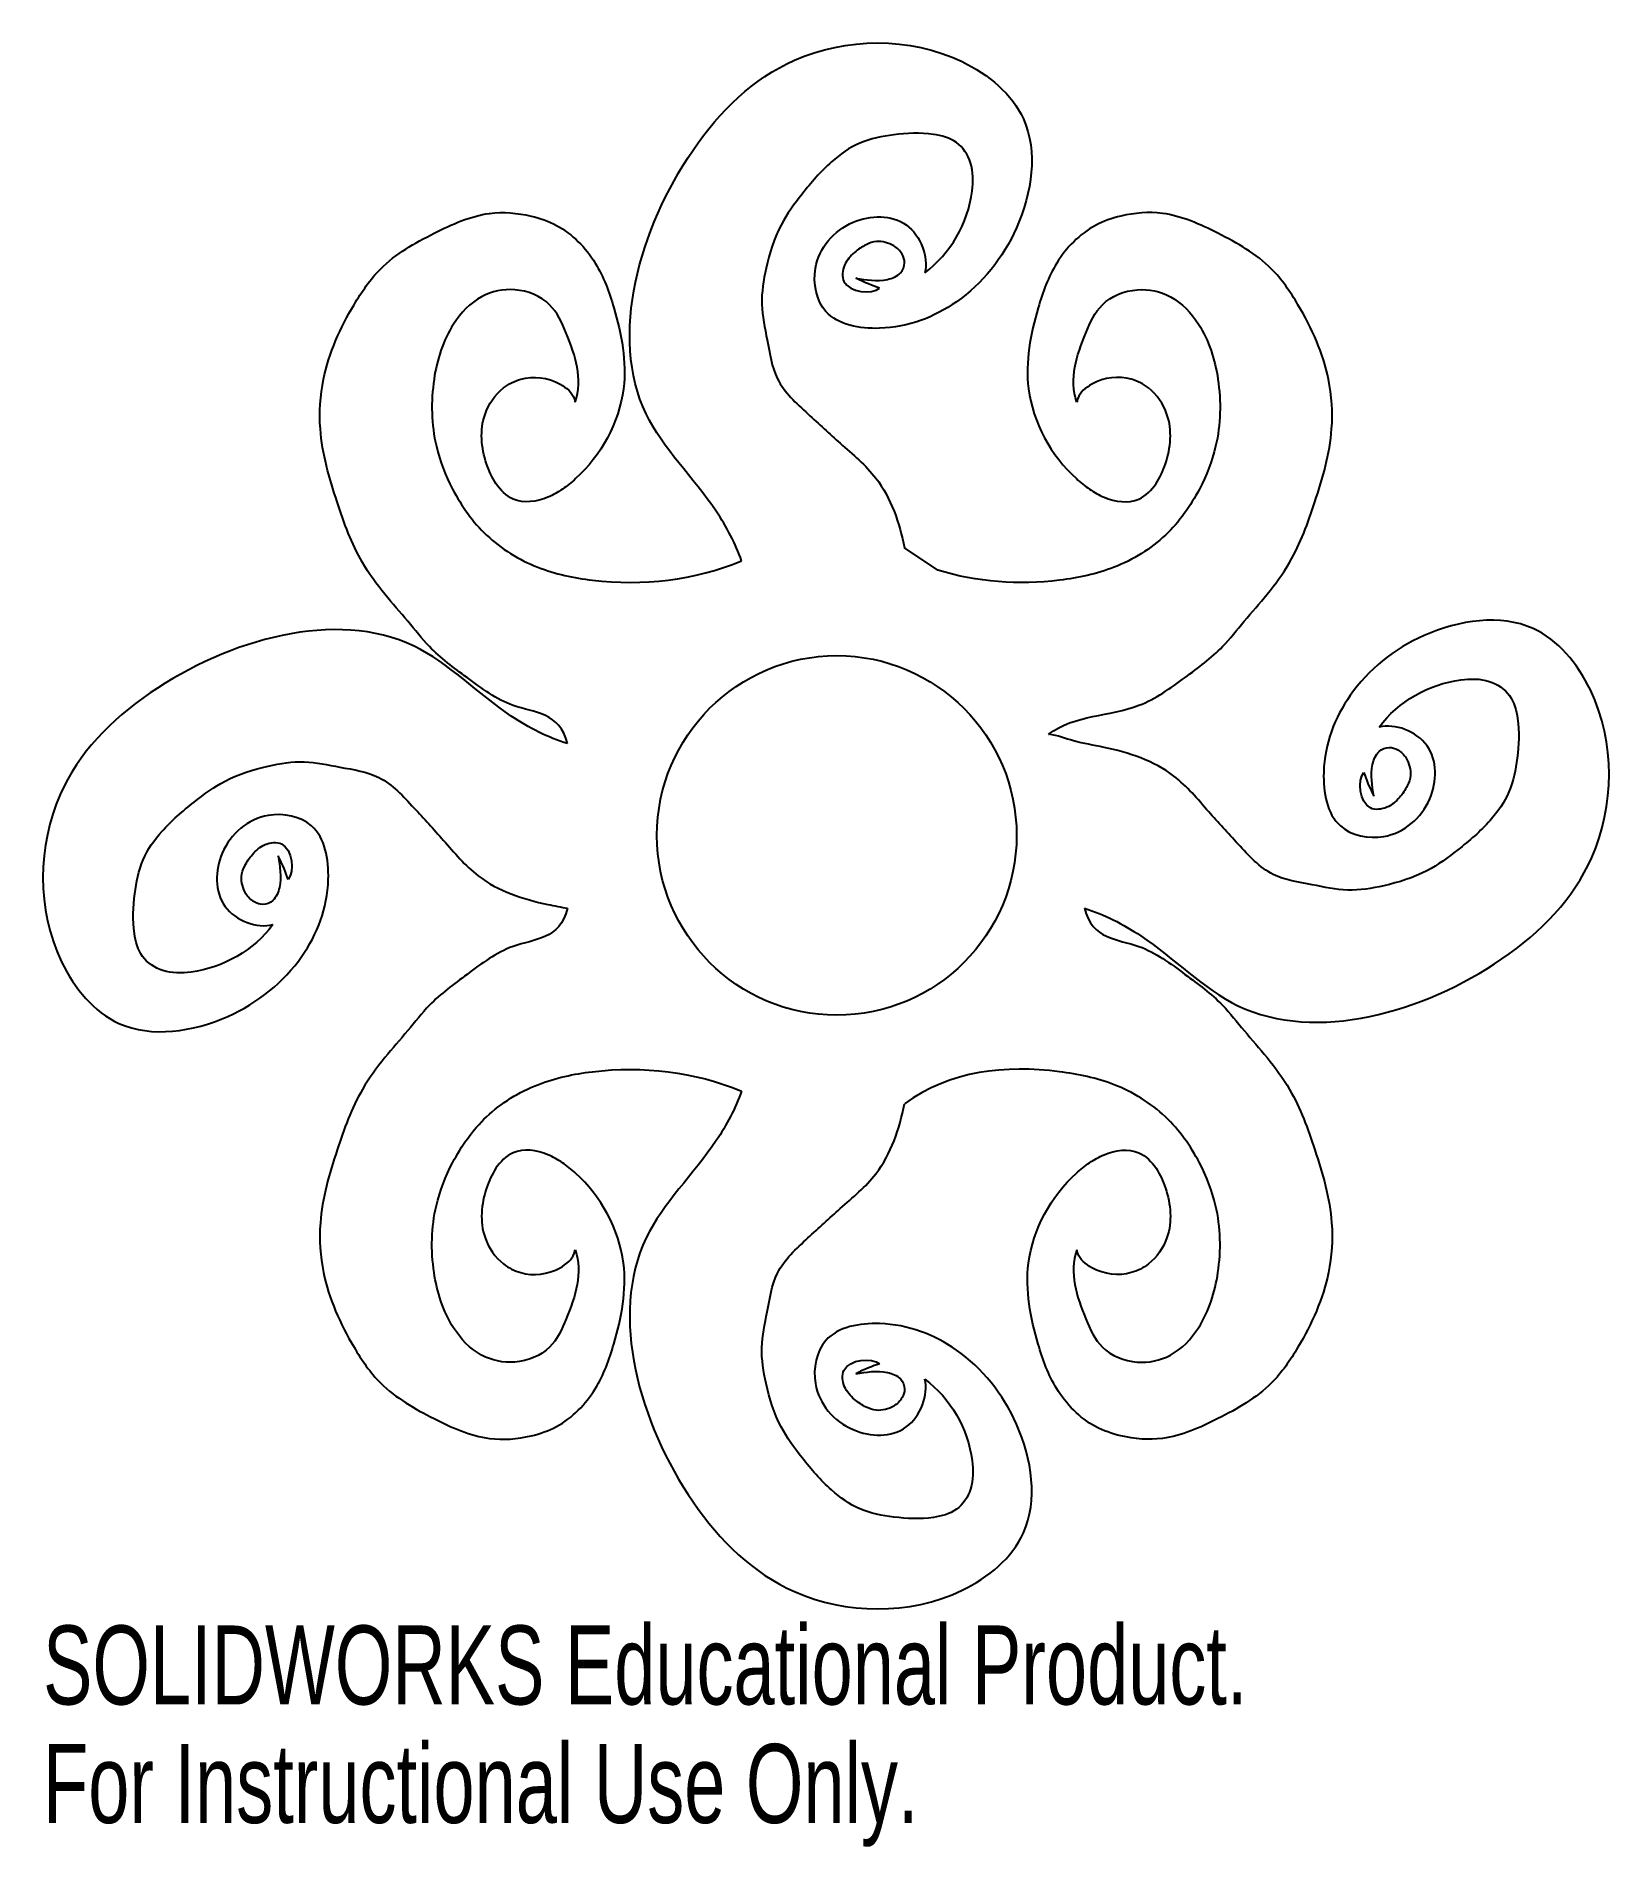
# Model space of a CAD drawing. Header units: millimetres. Extents: x 2 to 98, y -12 to 98.
import ezdxf

# ---------------------------------------------------------------- set-up
doc = ezdxf.new("R2010")
doc.units = ezdxf.units.MM
doc.styles.add('SLDTEXTSTYLE0', font='TXT', dxfattribs={"width": 0.7})

msp = doc.modelspace()

# ---------------------------------------------------------------- linework, layer by layer
at = {"color": 7, "linetype": 'Continuous', "lineweight": 25}
for p, q in [((56.84, 65.65), (54.81, 67.01)), ((63.62, 55.62), (63.65, 55.61))]:
    msp.add_line(p, q, dxfattribs=at)
msp.add_circle((50.66, 49.42), 11, dxfattribs=at)
for points, knots in [([(44.83, 66.22), (44.47, 67.27), (42.75, 70.51), (35.87, 77.01), (39.53, 89.9), (48.04, 98.15), (57.05, 98.37), (63.27, 93.23), (62.27, 86.51), (58.48, 81.85), (53.96, 80.08), (49.69, 80.82), (48.9, 84.58), (51.27, 87.37), (55.32, 87.44), (56.29, 84.8), (56.04, 83.84)], [0.0960985, 0.0960985, 0.0960985, 0.0960985, 0.1308462, 0.2059076, 0.3736683, 0.4585242, 0.563429, 0.6160019, 0.6843268, 0.7439888, 0.7948561, 0.830051, 0.8579439, 0.89521, 0.9284875, 0.9618739, 0.9618739, 0.9618739, 0.9618739]), ([(56.04, 83.84), (57.62, 85.01), (58.99, 87.41), (59.03, 90.53), (58.09, 91.97), (56.25, 92.45), (54.25, 92.35), (52.03, 91.93), (50.12, 90.57), (48.6, 88.78), (47.05, 86.68), (46.33, 84.33), (45.93, 81.91), (46.45, 79.67), (46.81, 77.11), (48.88, 75.23), (50.93, 73.32), (53.65, 71.08), (54.49, 68.53), (54.81, 67.01)], [0, 0, 0, 0, 0.1031337, 0.1336724, 0.1600546, 0.1861397, 0.2286666, 0.2658734, 0.3025259, 0.3490289, 0.3891225, 0.4381572, 0.476951, 0.5155725, 0.5586525, 0.6083104, 0.6551313, 0.7085997, 0.7893253, 0.7893253, 0.7893253, 0.7893253]), ([(34.19, 55.04), (33.7, 56.95), (30.96, 56.88), (28.12, 59.03), (25.88, 60.67), (24.4, 62.57), (22.94, 64.21), (21.24, 66.52), (19.99, 69.99), (18.89, 73.75), (19.16, 78), (20.66, 81.31), (22.86, 84.55), (25.9, 86.26), (29.02, 87.68), (31.69, 87.47), (34.08, 86.64), (36.03, 84.63), (37.3, 81.09), (38.23, 76.3), (36.05, 72.32), (33.89, 70.59), (32.7, 69.89), (30.96, 69.64), (29.74, 70.89), (29.17, 72.21), (28.85, 73.66), (29.05, 75.36), (29.98, 76.74), (31.68, 77.6), (33.42, 77.4), (34.53, 76.47), (34.64, 76.01), (34.65, 75.93)], [0, 0, 0, 0, 0.0472666, 0.0844921, 0.1181125, 0.1411849, 0.165634, 0.1926087, 0.2379404, 0.2898197, 0.324183, 0.3798993, 0.4108545, 0.4552125, 0.4959531, 0.5247365, 0.5434967, 0.5808285, 0.6143098, 0.6706053, 0.7411529, 0.7527968, 0.764261, 0.7883477, 0.8043604, 0.8194586, 0.8369698, 0.854154, 0.8764128, 0.8898066, 0.9173268, 0.9311046, 0.9338266, 0.9338266, 0.9338266, 0.9338266]), ([(63.62, 55.62), (65.22, 56.81), (68.57, 56.62), (71.89, 59.02), (74.12, 60.67), (75.6, 62.57), (77.06, 64.21), (78.76, 66.52), (80.01, 69.99), (81.11, 73.75), (80.84, 78), (79.34, 81.31), (77.14, 84.55), (74.1, 86.26), (70.98, 87.68), (68.31, 87.47), (65.92, 86.64), (63.97, 84.63), (62.7, 81.09), (61.77, 76.3), (63.95, 72.32), (66.11, 70.59), (67.3, 69.89), (69.04, 69.64), (70.26, 70.89), (70.83, 72.21), (71.15, 73.66), (70.95, 75.36), (70.02, 76.74), (68.32, 77.6), (66.58, 77.4), (65.47, 76.47), (65.36, 76.01), (65.35, 75.93)], [0.0000001, 0.0000001, 0.0000001, 0.0000001, 0.0643899, 0.1009464, 0.1339626, 0.1566202, 0.18063, 0.2071199, 0.2516368, 0.3025836, 0.3363294, 0.3910443, 0.4214431, 0.4650039, 0.5050122, 0.5332784, 0.5517014, 0.5883622, 0.6212417, 0.6765255, 0.7458051, 0.7572398, 0.7684979, 0.7921517, 0.8078766, 0.8227035, 0.8398999, 0.8567752, 0.878634, 0.8917871, 0.9188127, 0.9323428, 0.9350159, 0.9350159, 0.9350159, 0.9350159]), ([(51.82, 83.52), (52.47, 83.41), (53.4, 83.26), (54.58, 83.7), (54.88, 84.42), (54.66, 85.06), (54.22, 85.51), (53.64, 85.72), (53.05, 85.8), (52.38, 85.56), (51.69, 85.09), (51.05, 84.37), (50.85, 82.68), (52.8, 82.5), (53.28, 82.91)], [0, 0, 0, 0, 0.166366, 0.241726, 0.299227, 0.344909, 0.407108, 0.454045, 0.499649, 0.556761, 0.630203, 0.713357, 0.798618, 1, 1, 1, 1]), ([(34.65, 75.93), (35.14, 77.36), (34.46, 79.44), (33.23, 82.15), (31.04, 83.03), (28.72, 82.53), (26.8, 80.47), (25.79, 77.19), (25.87, 73.6), (27.15, 70.35), (29.11, 67.57), (32.22, 65.67), (37.62, 64.53), (41.95, 65.03), (44.83, 66.22)], [0, 0, 0, 0, 0.099619, 0.145832, 0.199041, 0.246529, 0.301572, 0.38394, 0.478276, 0.542636, 0.623024, 0.708169, 0.787047, 1, 1, 1, 1]), ([(65.35, 75.93), (64.86, 77.36), (65.54, 79.44), (66.77, 82.15), (68.96, 83.03), (71.28, 82.53), (73.2, 80.47), (74.21, 77.19), (74.13, 73.6), (72.85, 70.35), (70.89, 67.57), (67.78, 65.67), (62.96, 64.65), (59.24, 64.91), (56.84, 65.65)], [0, 0, 0, 0, 0.103801, 0.151955, 0.207397, 0.256879, 0.314232, 0.400058, 0.498354, 0.565416, 0.649179, 0.737898, 0.820088, 1, 1, 1, 1]), ([(34.19, 55.04), (32.99, 55.4), (29.6, 57.14), (22.99, 64.13), (10.1, 60.47), (1.85, 51.96), (1.63, 42.95), (6.77, 36.73), (13.49, 37.73), (18.15, 41.52), (19.92, 46.04), (19.18, 50.31), (15.42, 51.1), (12.63, 48.73), (12.56, 44.68), (15.2, 43.71), (16.16, 43.96)], [0.0916628, 0.0916628, 0.0916628, 0.0916628, 0.1308462, 0.2059076, 0.3736683, 0.4585242, 0.563429, 0.6160019, 0.6843268, 0.7439888, 0.7948561, 0.830051, 0.8579439, 0.89521, 0.9284875, 0.9618739, 0.9618739, 0.9618739, 0.9618739]), ([(65.81, 44.96), (67.01, 44.6), (70.4, 42.86), (77.01, 35.87), (89.9, 39.53), (98.15, 48.04), (98.37, 57.05), (93.23, 63.27), (86.51, 62.27), (81.85, 58.48), (80.08, 53.96), (80.82, 49.69), (84.58, 48.9), (87.37, 51.27), (87.44, 55.32), (84.8, 56.29), (83.84, 56.04)], [0.0916628, 0.0916628, 0.0916628, 0.0916628, 0.1308462, 0.2059076, 0.3736683, 0.4585242, 0.563429, 0.6160019, 0.6843268, 0.7439888, 0.7948561, 0.830051, 0.8579439, 0.89521, 0.9284875, 0.9618739, 0.9618739, 0.9618739, 0.9618739]), ([(83.84, 56.04), (85.01, 57.62), (87.41, 58.99), (90.53, 59.03), (91.97, 58.09), (92.45, 56.25), (92.35, 54.25), (91.93, 52.03), (90.57, 50.12), (88.78, 48.6), (86.68, 47.05), (84.33, 46.33), (81.91, 45.93), (79.67, 46.45), (77.11, 46.81), (75.23, 48.88), (73.32, 50.93), (71.08, 53.65), (67.9, 54.7), (65.24, 55.12), (64.17, 55.53), (63.65, 55.61), (63.65, 55.61)], [0, 0, 0, 0, 0.1031337, 0.1336724, 0.1600546, 0.1861397, 0.2286666, 0.2658734, 0.3025259, 0.3490289, 0.3891225, 0.4381572, 0.476951, 0.5155725, 0.5586525, 0.6083104, 0.6551313, 0.7085997, 0.7893253, 0.8226473, 0.849802, 0.8498025, 0.8498025, 0.8498025, 0.8498025]), ([(83.52, 51.82), (83.41, 52.47), (83.26, 53.4), (83.7, 54.58), (84.42, 54.88), (85.06, 54.66), (85.51, 54.22), (85.72, 53.64), (85.8, 53.05), (85.56, 52.38), (85.09, 51.69), (84.37, 51.05), (82.68, 50.85), (82.5, 52.8), (82.91, 53.28)], [0, 0, 0, 0, 0.166366, 0.241726, 0.299227, 0.344909, 0.407108, 0.454045, 0.499649, 0.556761, 0.630203, 0.713357, 0.798618, 1, 1, 1, 1]), ([(16.16, 43.96), (14.99, 42.38), (12.59, 41.01), (9.47, 40.97), (8.03, 41.91), (7.55, 43.75), (7.65, 45.75), (8.07, 47.97), (9.43, 49.88), (11.22, 51.4), (13.32, 52.95), (15.67, 53.67), (18.09, 54.07), (20.33, 53.55), (22.89, 53.19), (24.77, 51.12), (26.68, 49.07), (28.92, 46.35), (31.87, 45.38), (33.79, 45.04), (34.19, 44.96)], [0, 0, 0, 0, 0.1031337, 0.1336724, 0.1600546, 0.1861397, 0.2286666, 0.2658734, 0.3025259, 0.3490289, 0.3891225, 0.4381572, 0.476951, 0.5155725, 0.5586525, 0.6083104, 0.6551313, 0.7085997, 0.7893253, 0.8105736, 0.8105736, 0.8105736, 0.8105736]), ([(16.48, 48.18), (16.59, 47.53), (16.74, 46.6), (16.3, 45.42), (15.58, 45.12), (14.94, 45.34), (14.49, 45.78), (14.28, 46.36), (14.2, 46.95), (14.44, 47.62), (14.91, 48.31), (15.63, 48.95), (17.32, 49.15), (17.5, 47.2), (17.09, 46.72)], [0, 0, 0, 0, 0.166366, 0.241726, 0.299227, 0.344909, 0.407108, 0.454045, 0.499649, 0.556761, 0.630203, 0.713357, 0.798618, 1, 1, 1, 1]), ([(34.19, 44.96), (33.7, 43.05), (30.96, 43.12), (28.12, 40.97), (25.88, 39.33), (24.4, 37.43), (22.94, 35.79), (21.24, 33.48), (19.99, 30.01), (18.89, 26.25), (19.16, 22), (20.66, 18.69), (22.86, 15.45), (25.9, 13.74), (29.02, 12.32), (31.69, 12.53), (34.08, 13.36), (36.03, 15.37), (37.3, 18.91), (38.23, 23.7), (36.05, 27.68), (33.89, 29.41), (32.7, 30.11), (30.96, 30.36), (29.74, 29.11), (29.17, 27.79), (28.85, 26.34), (29.05, 24.64), (29.98, 23.26), (31.68, 22.4), (33.42, 22.6), (34.53, 23.53), (34.64, 23.99), (34.65, 24.07)], [0, 0, 0, 0, 0.0472666, 0.0844921, 0.1181125, 0.1411849, 0.165634, 0.1926087, 0.2379404, 0.2898197, 0.324183, 0.3798993, 0.4108545, 0.4552125, 0.4959531, 0.5247365, 0.5434967, 0.5808285, 0.6143098, 0.6706053, 0.7411529, 0.7527968, 0.764261, 0.7883477, 0.8043604, 0.8194586, 0.8369698, 0.854154, 0.8764128, 0.8898066, 0.9173268, 0.9311046, 0.9338266, 0.9338266, 0.9338266, 0.9338266]), ([(65.81, 44.96), (66.3, 43.05), (69.04, 43.12), (71.88, 40.97), (74.12, 39.33), (75.6, 37.43), (77.06, 35.79), (78.76, 33.48), (80.01, 30.01), (81.11, 26.25), (80.84, 22), (79.34, 18.69), (77.14, 15.45), (74.1, 13.74), (70.98, 12.32), (68.31, 12.53), (65.92, 13.36), (63.97, 15.37), (62.7, 18.91), (61.77, 23.7), (63.95, 27.68), (66.11, 29.41), (67.3, 30.11), (69.04, 30.36), (70.26, 29.11), (70.83, 27.79), (71.15, 26.34), (70.95, 24.64), (70.02, 23.26), (68.32, 22.4), (66.58, 22.6), (65.47, 23.53), (65.36, 23.99), (65.35, 24.07)], [0, 0, 0, 0, 0.0472666, 0.0844921, 0.1181125, 0.1411849, 0.165634, 0.1926087, 0.2379404, 0.2898197, 0.324183, 0.3798993, 0.4108545, 0.4552125, 0.4959531, 0.5247365, 0.5434967, 0.5808285, 0.6143098, 0.6706053, 0.7411529, 0.7527968, 0.764261, 0.7883477, 0.8043604, 0.8194586, 0.8369698, 0.854154, 0.8764128, 0.8898066, 0.9173268, 0.9311046, 0.9338266, 0.9338266, 0.9338266, 0.9338266]), ([(34.65, 24.07), (35.14, 22.64), (34.46, 20.56), (33.23, 17.85), (31.04, 16.97), (28.72, 17.47), (26.8, 19.53), (25.79, 22.81), (25.87, 26.4), (27.15, 29.65), (29.11, 32.43), (32.22, 34.33), (37.62, 35.47), (41.95, 34.97), (44.83, 33.78)], [0, 0, 0, 0, 0.099619, 0.145832, 0.199041, 0.246529, 0.301572, 0.38394, 0.478276, 0.542636, 0.623024, 0.708169, 0.787047, 1, 1, 1, 1]), ([(65.35, 24.07), (64.86, 22.64), (65.54, 20.56), (66.77, 17.85), (68.96, 16.97), (71.28, 17.47), (73.2, 19.53), (74.21, 22.81), (74.13, 26.4), (72.85, 29.65), (70.89, 32.43), (67.77, 34.33), (62.19, 35.49), (57.6, 35.06), (54.81, 32.99)], [0, 0, 0, 0, 0.098274, 0.143863, 0.196353, 0.2432, 0.297499, 0.378754, 0.471816, 0.535307, 0.614609, 0.698604, 0.776417, 1, 1, 1, 1]), ([(44.83, 33.78), (44.47, 32.73), (42.75, 29.49), (35.87, 22.99), (39.53, 10.1), (48.04, 1.85), (57.05, 1.63), (63.27, 6.77), (62.27, 13.49), (58.48, 18.15), (53.96, 19.92), (49.69, 19.18), (48.9, 15.42), (51.27, 12.63), (55.32, 12.56), (56.29, 15.2), (56.04, 16.16)], [0.0960985, 0.0960985, 0.0960985, 0.0960985, 0.1308462, 0.2059076, 0.3736683, 0.4585242, 0.563429, 0.6160019, 0.6843268, 0.7439888, 0.7948561, 0.830051, 0.8579439, 0.89521, 0.9284875, 0.9618739, 0.9618739, 0.9618739, 0.9618739]), ([(56.04, 16.16), (57.62, 14.99), (58.99, 12.59), (59.03, 9.47), (58.09, 8.03), (56.25, 7.55), (54.25, 7.65), (52.03, 8.07), (50.12, 9.43), (48.6, 11.22), (47.05, 13.32), (46.33, 15.67), (45.93, 18.09), (46.45, 20.33), (46.81, 22.89), (48.88, 24.77), (50.93, 26.68), (53.65, 28.92), (54.49, 31.47), (54.81, 32.99)], [0, 0, 0, 0, 0.1031337, 0.1336724, 0.1600546, 0.1861397, 0.2286666, 0.2658734, 0.3025259, 0.3490289, 0.3891225, 0.4381572, 0.476951, 0.5155725, 0.5586525, 0.6083104, 0.6551313, 0.7085997, 0.7893253, 0.7893253, 0.7893253, 0.7893253]), ([(51.82, 16.48), (52.47, 16.59), (53.4, 16.74), (54.58, 16.3), (54.88, 15.58), (54.66, 14.94), (54.22, 14.49), (53.64, 14.28), (53.05, 14.2), (52.38, 14.44), (51.69, 14.91), (51.05, 15.63), (50.85, 17.32), (52.8, 17.5), (53.28, 17.09)], [0, 0, 0, 0, 0.166366, 0.241726, 0.299227, 0.344909, 0.407108, 0.454045, 0.499649, 0.556761, 0.630203, 0.713357, 0.798618, 1, 1, 1, 1])]:
    msp.add_open_spline(points, degree=3, knots=knots, dxfattribs=at)
for points in [[(53.28, 82.91), (52.85, 83.04), (52.37, 83.24), (51.82, 83.52)], [(82.91, 53.28), (83.04, 52.85), (83.24, 52.37), (83.52, 51.82)], [(17.09, 46.72), (16.96, 47.15), (16.76, 47.63), (16.48, 48.18)], [(53.28, 17.09), (52.85, 16.96), (52.37, 16.76), (51.82, 16.48)]]:
    msp.add_open_spline(points, degree=3, dxfattribs=at)

# ---------------------------------------------------------------- texts
at = {"color": 7, "linetype": 'Continuous', "char_height": 4.8336, "attachment_point": 1, "style": 'SLDTEXTSTYLE0'}
for s, insert in [('SOLIDWORKS Educational Product.', (2.1, 1.08)), ('For Instructional Use Only.', (2.1, -6.17))]:
    msp.add_mtext(s, dxfattribs=dict(at, insert=insert))

doc.saveas('drawing.dxf')
